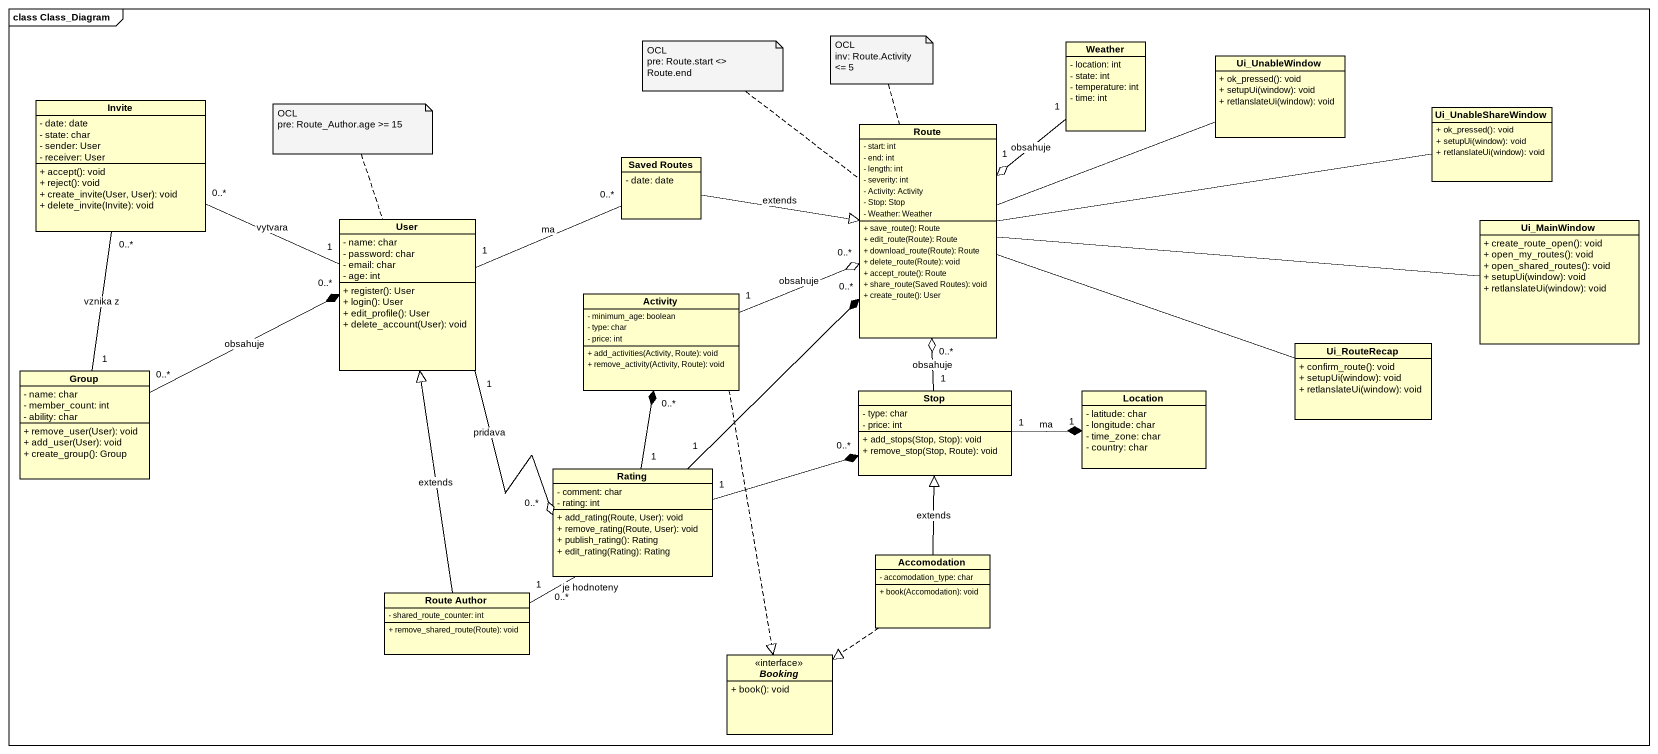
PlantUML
@startuml
mainframe class Class_Diagram
hide circle
hide empty members
skinparam classAttributeIconSize 0
class Weather {
  - location: int
  - state: int
  - temperature: int
  - time: int
}
class Ui_UnableWindow {
  + ok_pressed(): void
  + setupUi(window): void
  + retlanslateUi(window): void
}
class Invite {
  - date: date
  - state: char
  - sender: User
  - receiver: User
  + accept(): void
  + reject(): void
  + create_invite(User, User): void
  + delete_invite(Invite): void
}
class Route {
  - start: int
  - end: int
  - length: int
  - severity: int
  - Activity: Activity
  - Stop: Stop
  - Weather: Weather
  + save_route(): Route
  + edit_route(Route): Route
  + download_route(Route): Route
  + delete_route(Route): void
  + accept_route(): Route
  + share_route(Saved Routes): void
  + create_route(): User
}
class Ui_UnableShareWindow {
  + ok_pressed(): void
  + setupUi(window): void
  + retlanslateUi(window): void
}
class "Saved Routes" as Saved_Routes {
  - date: date
}
class User {
  - name: char
  - password: char
  - email: char
  - age: int
  + register(): User
  + login(): User
  + edit_profile(): User
  + delete_account(User): void
}
class Ui_MainWindow {
  + create_route_open(): void
  + open_my_routes(): void
  + open_shared_routes(): void
  + setupUi(window): void
  + retlanslateUi(window): void
}
class Activity {
  - minimum_age: boolean
  - type: char
  - price: int
  + add_activities(Activity, Route): void
  + remove_activity(Activity, Route): void
}
class Ui_RouteRecap {
  + confirm_route(): void
  + setupUi(window): void
  + retlanslateUi(window): void
}
class "Group" as Group_ {
  - name: char
  - member_count: int
  - ability: char
  + remove_user(User): void
  + add_user(User): void
  + create_group(): Group
}
class "Stop" as Stop_ {
  - type: char
  - price: int
  + add_stops(Stop, Stop): void
  + remove_stop(Stop, Route): void
}
class Location {
  - latitude: char
  - longitude: char
  - time_zone: char
  - country: char
}
class Rating {
  - comment: char
  - rating: int
  + add_rating(Route, User): void
  + remove_rating(Route, User): void
  + publish_rating(): Rating
  + edit_rating(Rating): Rating
}
class Accomodation {
  - accomodation_type: char
  + book(Accomodation): void
}
class "Route Author" as Route_Author {
  - shared_route_counter: int
  + remove_shared_route(Route): void
}
interface Booking {
  + book(): void
}
Weather "1" --o "1" Route : obsahuje
Route -right- Ui_UnableWindow
Route -right- Ui_UnableShareWindow
Route -right- Ui_MainWindow
Saved_Routes -right-|> Route : extends
User "1" -left- "0..*" Invite : vytvara
User "1" -right- "0..*" Saved_Routes : ma
User "1" --o "0..*" Rating : pridava
Activity "1" -right-o "0..*" Route : obsahuje
Activity ..|> Booking
Ui_RouteRecap -left- Route
Group_ "1" -up- "0..*" Invite : vznika z
Group_ "0..*" -right-* "0..*" User : obsahuje
Stop_ "1" -up-o "0..*" Route : obsahuje
Stop_ "1" -right-* "1" Location : ma
Rating "1" -up-* "0..*" Route
Rating "1" -up-* "0..*" Activity
Rating "1" -right-* "0..*" Stop_
Rating "0..*" -left- "1" Route_Author : je hodnoteny
Accomodation -up-|> Stop_ : extends
Accomodation ..|> Booking
Route_Author -up-|> User : extends
note top of Route
  OCL
  pre: Route.start <> Route.end
end note
note top of Route
  OCL
  inv: Route.Activity <= 5
end note
note top of User
  OCL
  pre: Route_Author.age >= 15
end note
@enduml
